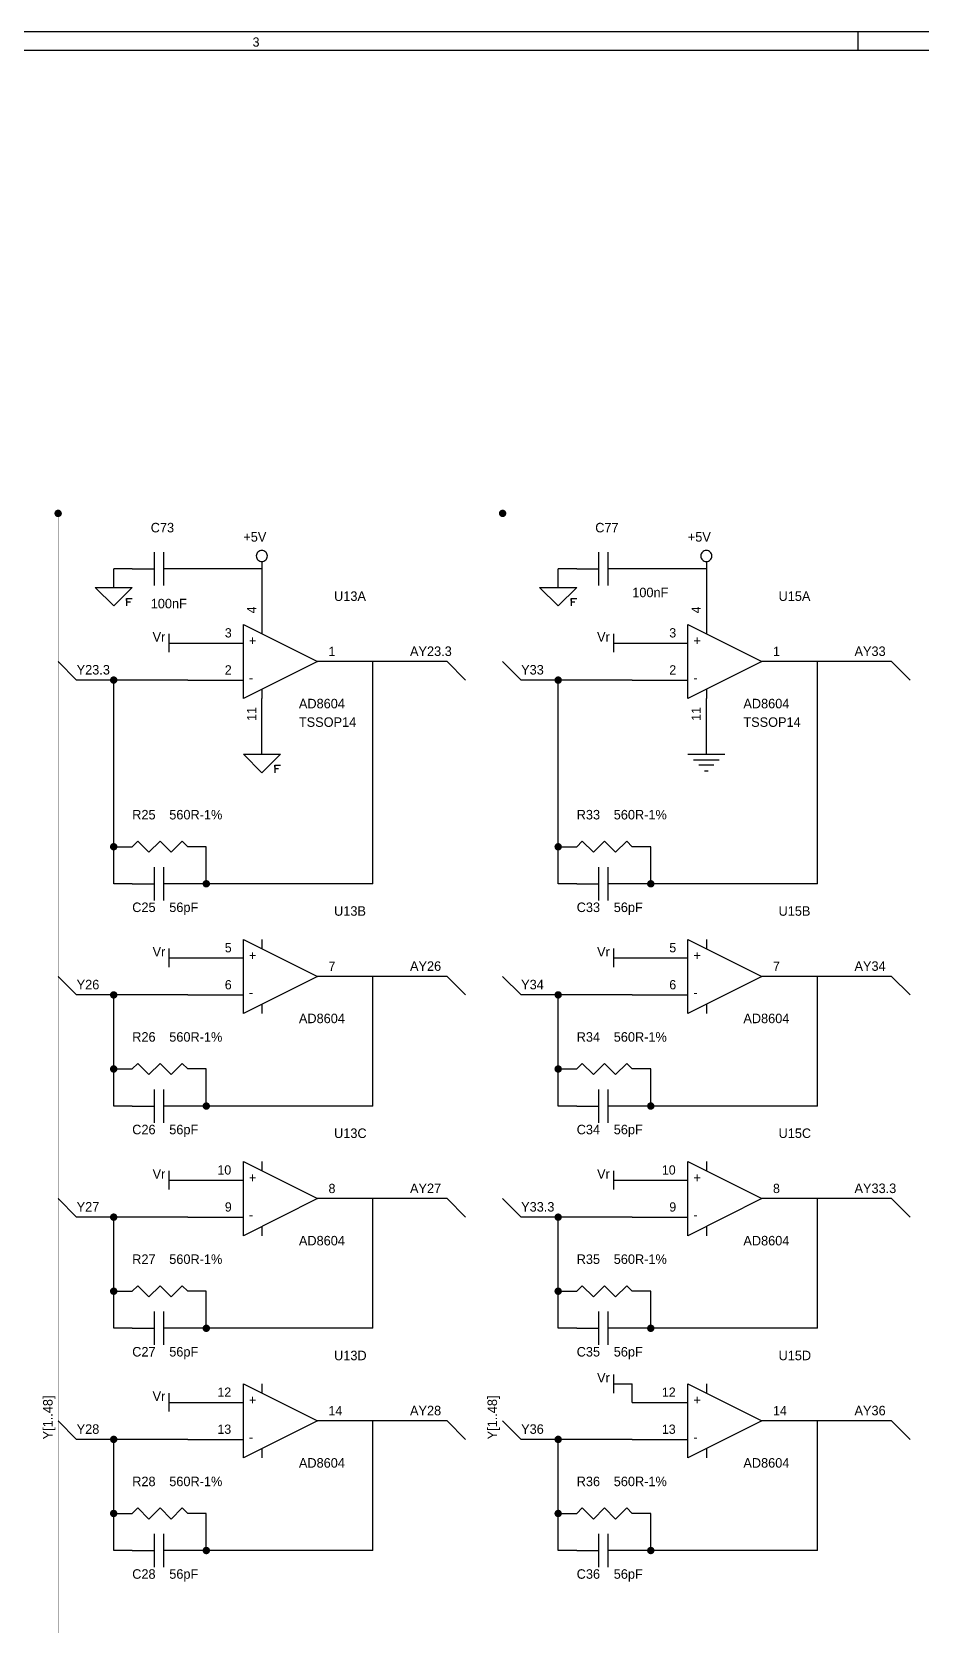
# Model space of a CAD drawing. Extents: x -3 to 838, y 3 to 596.
# Drawn here: x 390.1 to 512.1, y 377.9 to 596.4 of the extents above; entities that cross this region are included whole.
import ezdxf

# ---------------------------------------------------------------- set-up
doc = ezdxf.new("R2010")
doc.units = 0

msp = doc.modelspace()

# ---------------------------------------------------------------- linework, layer by layer
at = {"layer": 'PARTS'}
for p, q in [((403.86, 522.732), (406.4, 522.732)), ((411.48, 522.732), (408.94, 522.732)), ((421.64, 522.732), (421.64, 515.112)), ((464.82, 522.732), (467.36, 522.732)), ((472.44, 522.732), (469.9, 522.732)), ((482.6, 522.732), (482.6, 515.112)), ((411.48, 512.572), (419.1, 512.572)), ((472.44, 512.572), (480.06, 512.572)), ((436.88, 510.032), (429.26, 510.032)), ((497.84, 510.032), (490.22, 510.032)), ((411.48, 507.492), (419.1, 507.492)), ((472.44, 507.492), (480.06, 507.492)), ((421.64, 497.332), (421.64, 504.952)), ((482.6, 497.332), (482.6, 504.952)), ((401.32, 484.632), (403.86, 484.632)), ((414.02, 484.632), (411.48, 484.632)), ((462.28, 484.632), (464.82, 484.632)), ((474.98, 484.632), (472.44, 484.632)), ((403.86, 479.552), (406.4, 479.552)), ((411.48, 479.552), (408.94, 479.552)), ((464.82, 479.552), (467.36, 479.552)), ((472.44, 479.552), (469.9, 479.552)), ((411.48, 469.392), (419.1, 469.392)), ((472.44, 469.392), (480.06, 469.392)), ((436.88, 466.852), (429.26, 466.852)), ((497.84, 466.852), (490.22, 466.852)), ((411.48, 464.312), (419.1, 464.312)), ((472.44, 464.312), (480.06, 464.312)), ((401.32, 454.152), (403.86, 454.152)), ((414.02, 454.152), (411.48, 454.152)), ((462.28, 454.152), (464.82, 454.152)), ((474.98, 454.152), (472.44, 454.152)), ((403.86, 449.072), (406.4, 449.072)), ((411.48, 449.072), (408.94, 449.072)), ((464.82, 449.072), (467.36, 449.072)), ((472.44, 449.072), (469.9, 449.072)), ((411.48, 438.912), (419.1, 438.912)), ((472.44, 438.912), (480.06, 438.912)), ((436.88, 436.372), (429.26, 436.372)), ((497.84, 436.372), (490.22, 436.372)), ((411.48, 433.832), (419.1, 433.832)), ((472.44, 433.832), (480.06, 433.832)), ((401.32, 423.672), (403.86, 423.672)), ((414.02, 423.672), (411.48, 423.672)), ((462.28, 423.672), (464.82, 423.672)), ((474.98, 423.672), (472.44, 423.672)), ((403.86, 418.592), (406.4, 418.592)), ((411.48, 418.592), (408.94, 418.592)), ((464.82, 418.592), (467.36, 418.592)), ((472.44, 418.592), (469.9, 418.592)), ((411.48, 408.432), (419.1, 408.432)), ((472.44, 408.432), (480.06, 408.432)), ((436.88, 405.892), (429.26, 405.892)), ((497.84, 405.892), (490.22, 405.892)), ((411.48, 403.352), (419.1, 403.352)), ((472.44, 403.352), (480.06, 403.352)), ((401.32, 393.192), (403.86, 393.192)), ((414.02, 393.192), (411.48, 393.192)), ((462.28, 393.192), (464.82, 393.192)), ((474.98, 393.192), (472.44, 393.192)), ((403.86, 388.112), (406.4, 388.112)), ((411.48, 388.112), (408.94, 388.112)), ((464.82, 388.112), (467.36, 388.112)), ((472.44, 388.112), (469.9, 388.112))]:
    msp.add_line(p, q, dxfattribs=at)
for points in [[(406.908, 520.446), (406.908, 525.018)], [(408.178, 520.446), (408.178, 525.018)], [(467.868, 520.446), (467.868, 525.018)], [(469.138, 520.446), (469.138, 525.018)], [(406.4, 522.732), (406.908, 522.732)], [(408.94, 522.732), (408.178, 522.732)], [(421.64, 523.748), (421.64, 522.732)], [(467.36, 522.732), (467.868, 522.732)], [(469.9, 522.732), (469.138, 522.732)], [(482.6, 523.748), (482.6, 522.732)], [(398.78, 520.192), (403.86, 520.192)], [(401.32, 517.652), (398.78, 520.192)], [(403.86, 520.192), (401.32, 517.652)], [(459.74, 520.192), (464.82, 520.192)], [(462.28, 517.652), (459.74, 520.192)], [(464.82, 520.192), (462.28, 517.652)], [(403.098, 518.668), (403.86, 518.668)], [(403.098, 518.414), (403.098, 518.668)], [(403.098, 518.668), (403.098, 517.652)], [(403.606, 518.16), (403.098, 518.16)], [(464.058, 518.668), (464.82, 518.668)], [(464.058, 518.414), (464.058, 518.668)], [(464.058, 518.668), (464.058, 517.652)], [(464.566, 518.16), (464.058, 518.16)], [(408.94, 511.302), (408.94, 513.842)], [(419.1, 515.112), (429.26, 510.032)], [(419.1, 504.952), (419.1, 515.112)], [(421.64, 515.112), (421.64, 513.842)], [(469.9, 511.302), (469.9, 513.842)], [(480.06, 515.112), (490.22, 510.032)], [(480.06, 504.952), (480.06, 515.112)], [(482.6, 515.112), (482.6, 513.842)], [(408.94, 512.572), (411.48, 512.572)], [(469.9, 512.572), (472.44, 512.572)], [(429.26, 510.032), (419.1, 504.952)], [(490.22, 510.032), (480.06, 504.952)], [(421.64, 506.222), (421.64, 504.952)], [(482.6, 506.222), (482.6, 504.952)], [(419.1, 497.332), (424.18, 497.332)], [(421.64, 494.792), (419.1, 497.332)], [(424.18, 497.332), (421.64, 494.792)], [(480.06, 497.332), (485.14, 497.332)], [(480.822, 496.57), (484.378, 496.57)], [(423.418, 495.808), (424.18, 495.808)], [(423.418, 495.554), (423.418, 495.808)], [(423.418, 495.808), (423.418, 494.792)], [(423.926, 495.3), (423.418, 495.3)], [(483.616, 495.808), (481.584, 495.808)], [(482.346, 495.046), (482.854, 495.046)], [(403.86, 484.632), (404.622, 485.394)], [(404.622, 485.394), (406.146, 483.87)], [(406.146, 483.87), (407.67, 485.394)], [(407.67, 485.394), (409.194, 483.87)], [(409.194, 483.87), (410.718, 485.394)], [(410.718, 485.394), (411.48, 484.632)], [(464.82, 484.632), (465.582, 485.394)], [(465.582, 485.394), (467.106, 483.87)], [(467.106, 483.87), (468.63, 485.394)], [(468.63, 485.394), (470.154, 483.87)], [(470.154, 483.87), (471.678, 485.394)], [(471.678, 485.394), (472.44, 484.632)], [(406.908, 477.266), (406.908, 481.838)], [(408.178, 477.266), (408.178, 481.838)], [(467.868, 477.266), (467.868, 481.838)], [(469.138, 477.266), (469.138, 481.838)], [(406.4, 479.552), (406.908, 479.552)], [(408.94, 479.552), (408.178, 479.552)], [(467.36, 479.552), (467.868, 479.552)], [(469.9, 479.552), (469.138, 479.552)], [(408.94, 468.122), (408.94, 470.662)], [(419.1, 471.932), (429.26, 466.852)], [(419.1, 461.772), (419.1, 471.932)], [(421.64, 471.932), (421.64, 470.662)], [(469.9, 468.122), (469.9, 470.662)], [(480.06, 471.932), (490.22, 466.852)], [(480.06, 461.772), (480.06, 471.932)], [(482.6, 471.932), (482.6, 470.662)], [(408.94, 469.392), (411.48, 469.392)], [(469.9, 469.392), (472.44, 469.392)], [(429.26, 466.852), (419.1, 461.772)], [(490.22, 466.852), (480.06, 461.772)], [(421.64, 463.042), (421.64, 461.772)], [(482.6, 463.042), (482.6, 461.772)], [(403.86, 454.152), (404.622, 454.914)], [(404.622, 454.914), (406.146, 453.39)], [(406.146, 453.39), (407.67, 454.914)], [(407.67, 454.914), (409.194, 453.39)], [(409.194, 453.39), (410.718, 454.914)], [(410.718, 454.914), (411.48, 454.152)], [(464.82, 454.152), (465.582, 454.914)], [(465.582, 454.914), (467.106, 453.39)], [(467.106, 453.39), (468.63, 454.914)], [(468.63, 454.914), (470.154, 453.39)], [(470.154, 453.39), (471.678, 454.914)], [(471.678, 454.914), (472.44, 454.152)], [(406.908, 446.786), (406.908, 451.358)], [(408.178, 446.786), (408.178, 451.358)], [(467.868, 446.786), (467.868, 451.358)], [(469.138, 446.786), (469.138, 451.358)], [(406.4, 449.072), (406.908, 449.072)], [(408.94, 449.072), (408.178, 449.072)], [(467.36, 449.072), (467.868, 449.072)], [(469.9, 449.072), (469.138, 449.072)], [(419.1, 441.452), (429.26, 436.372)], [(419.1, 431.292), (419.1, 441.452)], [(421.64, 441.452), (421.64, 440.182)], [(480.06, 441.452), (490.22, 436.372)], [(480.06, 431.292), (480.06, 441.452)], [(482.6, 441.452), (482.6, 440.182)], [(408.94, 437.642), (408.94, 440.182)], [(469.9, 437.642), (469.9, 440.182)], [(408.94, 438.912), (411.48, 438.912)], [(469.9, 438.912), (472.44, 438.912)], [(429.26, 436.372), (419.1, 431.292)], [(490.22, 436.372), (480.06, 431.292)], [(421.64, 432.562), (421.64, 431.292)], [(482.6, 432.562), (482.6, 431.292)], [(403.86, 423.672), (404.622, 424.434)], [(404.622, 424.434), (406.146, 422.91)], [(406.146, 422.91), (407.67, 424.434)], [(407.67, 424.434), (409.194, 422.91)], [(409.194, 422.91), (410.718, 424.434)], [(410.718, 424.434), (411.48, 423.672)], [(464.82, 423.672), (465.582, 424.434)], [(465.582, 424.434), (467.106, 422.91)], [(467.106, 422.91), (468.63, 424.434)], [(468.63, 424.434), (470.154, 422.91)], [(470.154, 422.91), (471.678, 424.434)], [(471.678, 424.434), (472.44, 423.672)], [(406.908, 416.306), (406.908, 420.878)], [(408.178, 416.306), (408.178, 420.878)], [(467.868, 416.306), (467.868, 420.878)], [(469.138, 416.306), (469.138, 420.878)], [(406.4, 418.592), (406.908, 418.592)], [(408.94, 418.592), (408.178, 418.592)], [(467.36, 418.592), (467.868, 418.592)], [(469.9, 418.592), (469.138, 418.592)], [(419.1, 410.972), (429.26, 405.892)], [(419.1, 400.812), (419.1, 410.972)], [(421.64, 410.972), (421.64, 409.702)], [(469.9, 409.702), (469.9, 412.242)], [(469.9, 410.972), (472.44, 410.972)], [(480.06, 410.972), (490.22, 405.892)], [(480.06, 400.812), (480.06, 410.972)], [(482.6, 410.972), (482.6, 409.702)], [(408.94, 407.162), (408.94, 409.702)], [(408.94, 408.432), (411.48, 408.432)], [(429.26, 405.892), (419.1, 400.812)], [(490.22, 405.892), (480.06, 400.812)], [(421.64, 402.082), (421.64, 400.812)], [(482.6, 402.082), (482.6, 400.812)], [(403.86, 393.192), (404.622, 393.954)], [(404.622, 393.954), (406.146, 392.43)], [(406.146, 392.43), (407.67, 393.954)], [(407.67, 393.954), (409.194, 392.43)], [(409.194, 392.43), (410.718, 393.954)], [(410.718, 393.954), (411.48, 393.192)], [(464.82, 393.192), (465.582, 393.954)], [(465.582, 393.954), (467.106, 392.43)], [(467.106, 392.43), (468.63, 393.954)], [(468.63, 393.954), (470.154, 392.43)], [(470.154, 392.43), (471.678, 393.954)], [(471.678, 393.954), (472.44, 393.192)], [(406.908, 385.826), (406.908, 390.398)], [(408.178, 385.826), (408.178, 390.398)], [(467.868, 385.826), (467.868, 390.398)], [(469.138, 385.826), (469.138, 390.398)], [(406.4, 388.112), (406.908, 388.112)], [(408.94, 388.112), (408.178, 388.112)], [(467.36, 388.112), (467.868, 388.112)], [(469.9, 388.112), (469.138, 388.112)]]:
    msp.add_lwpolyline(points, dxfattribs=at)
for points in [[(422.402, 524.51, 0.0985), (422.344, 524.8016, 0.0985), (422.1788, 525.0488, 0.0985), (421.9316, 525.214, 0.0985), (421.64, 525.272, 0.0985), (421.3484, 525.214, 0.0985), (421.1012, 525.0488, 0.0985), (420.936, 524.8016, 0.0985), (420.878, 524.51, 0.0985), (420.936, 524.2184, 0.0985), (421.1012, 523.9712, 0.0985), (421.3484, 523.806, 0.0985), (421.64, 523.748, 0.0985), (421.9316, 523.806, 0.0985), (422.1788, 523.9712, 0.0985), (422.344, 524.2184, 0.0985)], [(483.362, 524.51, 0.0985), (483.304, 524.8016, 0.0985), (483.1388, 525.0488, 0.0985), (482.8916, 525.214, 0.0985), (482.6, 525.272, 0.0985), (482.3084, 525.214, 0.0985), (482.0612, 525.0488, 0.0985), (481.896, 524.8016, 0.0985), (481.838, 524.51, 0.0985), (481.896, 524.2184, 0.0985), (482.0612, 523.9712, 0.0985), (482.3084, 523.806, 0.0985), (482.6, 523.748, 0.0985), (482.8916, 523.806, 0.0985), (483.1388, 523.9712, 0.0985), (483.304, 524.2184, 0.0985)]]:
    msp.add_lwpolyline(points, format="xyb", close=True, dxfattribs=at)
at = {"layer": 'TITLE'}
for points in [[(-2.54, 2.54), (838.454, 2.54), (838.454, 596.392), (-2.54, 596.392)], [(0, 5.08), (835.914, 5.08), (835.914, 593.852), (0, 593.852)]]:
    msp.add_lwpolyline(points, close=True, dxfattribs=at)
msp.add_lwpolyline([(503.428, 593.852), (503.428, 596.392)], dxfattribs=at)
at = {"layer": 'WIRE', "const_width": 0.02}
for points in [[(393.7, 530.352), (332.74, 530.352)], [(454.66, 530.352), (393.7, 530.352)], [(393.7, 510.032), (393.7, 530.352)], [(515.62, 530.352), (454.66, 530.352)], [(454.66, 510.032), (454.66, 530.352)], [(393.7, 466.852), (393.7, 510.032)], [(454.66, 466.852), (454.66, 510.032)], [(449.58, 464.312), (449.58, 507.492)], [(510.54, 464.312), (510.54, 507.492)], [(393.7, 436.372), (393.7, 466.852)], [(454.66, 436.372), (454.66, 466.852)], [(449.58, 433.832), (449.58, 464.312)], [(510.54, 433.832), (510.54, 464.312)], [(393.7, 405.892), (393.7, 436.372)], [(454.66, 405.892), (454.66, 436.372)], [(449.58, 403.352), (449.58, 433.832)], [(510.54, 403.352), (510.54, 433.832)], [(393.7, 350.012), (393.7, 405.892)], [(454.66, 350.012), (454.66, 405.892)], [(449.58, 347.472), (449.58, 403.352)], [(510.54, 347.472), (510.54, 403.352)]]:
    msp.add_lwpolyline(points, dxfattribs=at)
at = {"layer": 'WIRE', "const_width": 0.508}
for points in [[(393.446, 530.352, 1), (393.954, 530.352, 1)], [(454.406, 530.352, 1), (454.914, 530.352, 1)], [(401.066, 507.492, 1), (401.574, 507.492, 1)], [(462.026, 507.492, 1), (462.534, 507.492, 1)], [(401.066, 484.632, 1), (401.574, 484.632, 1)], [(462.026, 484.632, 1), (462.534, 484.632, 1)], [(413.766, 479.552, 1), (414.274, 479.552, 1)], [(474.726, 479.552, 1), (475.234, 479.552, 1)], [(401.066, 464.312, 1), (401.574, 464.312, 1)], [(462.026, 464.312, 1), (462.534, 464.312, 1)], [(401.066, 454.152, 1), (401.574, 454.152, 1)], [(462.026, 454.152, 1), (462.534, 454.152, 1)], [(413.766, 449.072, 1), (414.274, 449.072, 1)], [(474.726, 449.072, 1), (475.234, 449.072, 1)], [(401.066, 433.832, 1), (401.574, 433.832, 1)], [(462.026, 433.832, 1), (462.534, 433.832, 1)], [(401.066, 423.672, 1), (401.574, 423.672, 1)], [(462.026, 423.672, 1), (462.534, 423.672, 1)], [(413.766, 418.592, 1), (414.274, 418.592, 1)], [(474.726, 418.592, 1), (475.234, 418.592, 1)], [(401.066, 403.352, 1), (401.574, 403.352, 1)], [(462.026, 403.352, 1), (462.534, 403.352, 1)], [(401.066, 393.192, 1), (401.574, 393.192, 1)], [(462.026, 393.192, 1), (462.534, 393.192, 1)], [(413.766, 388.112, 1), (414.274, 388.112, 1)], [(474.726, 388.112, 1), (475.234, 388.112, 1)]]:
    msp.add_lwpolyline(points, format="xyb", close=True, dxfattribs=at)
at = {"layer": 'WIRE'}
for points in [[(403.86, 522.732), (401.32, 522.732)], [(401.32, 520.192), (401.32, 522.732)], [(421.64, 522.732), (411.48, 522.732)], [(464.82, 522.732), (462.28, 522.732)], [(462.28, 520.192), (462.28, 522.732)], [(482.6, 522.732), (472.44, 522.732)], [(396.24, 507.492), (393.7, 510.032)], [(447.04, 510.032), (436.88, 510.032)], [(436.88, 479.552), (436.88, 510.032)], [(449.58, 507.492), (447.04, 510.032)], [(457.2, 507.492), (454.66, 510.032)], [(508, 510.032), (497.84, 510.032)], [(497.84, 479.552), (497.84, 510.032)], [(510.54, 507.492), (508, 510.032)], [(401.32, 507.492), (396.24, 507.492)], [(411.48, 507.492), (401.32, 507.492)], [(401.32, 484.632), (401.32, 507.492)], [(462.28, 507.492), (457.2, 507.492)], [(472.44, 507.492), (462.28, 507.492)], [(462.28, 484.632), (462.28, 507.492)], [(401.32, 479.552), (401.32, 484.632)], [(414.02, 479.552), (414.02, 484.632)], [(462.28, 479.552), (462.28, 484.632)], [(474.98, 479.552), (474.98, 484.632)], [(403.86, 479.552), (401.32, 479.552)], [(414.02, 479.552), (411.48, 479.552)], [(436.88, 479.552), (414.02, 479.552)], [(464.82, 479.552), (462.28, 479.552)], [(474.98, 479.552), (472.44, 479.552)], [(497.84, 479.552), (474.98, 479.552)], [(396.24, 464.312), (393.7, 466.852)], [(447.04, 466.852), (436.88, 466.852)], [(436.88, 449.072), (436.88, 466.852)], [(449.58, 464.312), (447.04, 466.852)], [(457.2, 464.312), (454.66, 466.852)], [(508, 466.852), (497.84, 466.852)], [(497.84, 449.072), (497.84, 466.852)], [(510.54, 464.312), (508, 466.852)], [(401.32, 464.312), (396.24, 464.312)], [(401.32, 454.152), (401.32, 464.312)], [(411.48, 464.312), (401.32, 464.312)], [(462.28, 464.312), (457.2, 464.312)], [(462.28, 454.152), (462.28, 464.312)], [(472.44, 464.312), (462.28, 464.312)], [(401.32, 449.072), (401.32, 454.152)], [(414.02, 449.072), (414.02, 454.152)], [(462.28, 449.072), (462.28, 454.152)], [(474.98, 449.072), (474.98, 454.152)], [(403.86, 449.072), (401.32, 449.072)], [(414.02, 449.072), (411.48, 449.072)], [(436.88, 449.072), (414.02, 449.072)], [(464.82, 449.072), (462.28, 449.072)], [(474.98, 449.072), (472.44, 449.072)], [(497.84, 449.072), (474.98, 449.072)], [(396.24, 433.832), (393.7, 436.372)], [(436.88, 418.592), (436.88, 436.372)], [(447.04, 436.372), (436.88, 436.372)], [(449.58, 433.832), (447.04, 436.372)], [(457.2, 433.832), (454.66, 436.372)], [(497.84, 418.592), (497.84, 436.372)], [(508, 436.372), (497.84, 436.372)], [(510.54, 433.832), (508, 436.372)], [(401.32, 433.832), (396.24, 433.832)], [(401.32, 423.672), (401.32, 433.832)], [(411.48, 433.832), (401.32, 433.832)], [(462.28, 433.832), (457.2, 433.832)], [(462.28, 423.672), (462.28, 433.832)], [(472.44, 433.832), (462.28, 433.832)], [(401.32, 418.592), (401.32, 423.672)], [(414.02, 418.592), (414.02, 423.672)], [(462.28, 418.592), (462.28, 423.672)], [(474.98, 418.592), (474.98, 423.672)], [(403.86, 418.592), (401.32, 418.592)], [(414.02, 418.592), (411.48, 418.592)], [(436.88, 418.592), (414.02, 418.592)], [(464.82, 418.592), (462.28, 418.592)], [(474.98, 418.592), (472.44, 418.592)], [(497.84, 418.592), (474.98, 418.592)], [(472.44, 408.432), (472.44, 410.972)], [(396.24, 403.352), (393.7, 405.892)], [(447.04, 405.892), (436.88, 405.892)], [(436.88, 388.112), (436.88, 405.892)], [(449.58, 403.352), (447.04, 405.892)], [(457.2, 403.352), (454.66, 405.892)], [(508, 405.892), (497.84, 405.892)], [(497.84, 388.112), (497.84, 405.892)], [(510.54, 403.352), (508, 405.892)], [(401.32, 403.352), (396.24, 403.352)], [(401.32, 393.192), (401.32, 403.352)], [(411.48, 403.352), (401.32, 403.352)], [(462.28, 403.352), (457.2, 403.352)], [(462.28, 393.192), (462.28, 403.352)], [(472.44, 403.352), (462.28, 403.352)], [(401.32, 388.112), (401.32, 393.192)], [(414.02, 388.112), (414.02, 393.192)], [(462.28, 388.112), (462.28, 393.192)], [(474.98, 388.112), (474.98, 393.192)], [(403.86, 388.112), (401.32, 388.112)], [(414.02, 388.112), (411.48, 388.112)], [(436.88, 388.112), (414.02, 388.112)], [(464.82, 388.112), (462.28, 388.112)], [(474.98, 388.112), (472.44, 388.112)], [(497.84, 388.112), (474.98, 388.112)]]:
    msp.add_lwpolyline(points, dxfattribs=at)

# ---------------------------------------------------------------- texts
at = {"layer": 'COMMENTS'}
for p in [(426.72, 501.0763), (487.68, 501.0763)]:
    msp.add_text('TSSOP14', height=1.3057, dxfattribs=at).set_placement(p)
at = {"layer": 'PARTS'}
for s, p in [('4', (420.878, 516.636)), ('4', (481.838, 516.636)), ('11', (420.878, 501.904)), ('11', (481.838, 501.904))]:
    msp.add_text(s, height=1.27, rotation=90, dxfattribs=at).set_placement(p)
for s, p in [('3', (416.56, 513.334)), ('3', (477.52, 513.334)), ('1', (430.784, 510.794)), ('1', (491.744, 510.794)), ('2', (416.56, 508.254)), ('2', (477.52, 508.254)), ('5', (416.56, 470.154)), ('5', (477.52, 470.154)), ('7', (430.784, 467.614)), ('7', (491.744, 467.614)), ('6', (416.56, 465.074)), ('6', (477.52, 465.074)), ('10', (415.544, 439.674)), ('10', (476.504, 439.674)), ('8', (430.784, 437.134)), ('8', (491.744, 437.134)), ('9', (416.56, 434.594)), ('9', (477.52, 434.594)), ('12', (415.544, 409.194)), ('12', (476.504, 409.194)), ('14', (430.784, 406.654)), ('14', (491.744, 406.654)), ('13', (415.544, 404.114)), ('13', (476.504, 404.114))]:
    msp.add_text(s, height=1.27, dxfattribs=at).set_placement(p)
at = {"layer": 'PARTTEXT'}
for s, p in [('C73', (406.4, 527.7463)), ('C77', (467.36, 527.7463)), ('+5V', (419.1, 526.4763)), ('+5V', (480.06, 526.4763)), ('100nF', (472.44, 518.8563)), ('100nF', (406.4, 517.3323)), ('U13A', (431.546, 518.3483)), ('U15A', (492.506, 518.3483)), ('Vr', (406.654, 512.7603)), ('Vr', (467.614, 512.7603)), ('+', (419.862, 512.2523)), ('+', (480.822, 512.2523)), ('-', (419.862, 507.1723)), ('-', (480.822, 507.1723)), ('AD8604', (426.72, 503.6163)), ('AD8604', (487.68, 503.6163)), ('R25', (403.86, 488.3763)), ('560R-1%', (408.94, 488.3763)), ('R33', (464.82, 488.3763)), ('560R-1%', (469.9, 488.3763)), ('C25', (403.86, 475.6763)), ('56pF', (408.94, 475.6763)), ('U13B', (431.546, 475.1683)), ('C33', (464.82, 475.6763)), ('56pF', (469.9, 475.6763)), ('U15B', (492.506, 475.1683)), ('Vr', (406.654, 469.5803)), ('+', (419.862, 469.0723)), ('Vr', (467.614, 469.5803)), ('+', (480.822, 469.0723)), ('-', (419.862, 463.9923)), ('-', (480.822, 463.9923)), ('AD8604', (426.72, 460.4363)), ('AD8604', (487.68, 460.4363)), ('R26', (403.86, 457.8963)), ('560R-1%', (408.94, 457.8963)), ('R34', (464.82, 457.8963)), ('560R-1%', (469.9, 457.8963)), ('C26', (403.86, 445.1963)), ('56pF', (408.94, 445.1963)), ('U13C', (431.546, 444.6883)), ('C34', (464.82, 445.1963)), ('56pF', (469.9, 445.1963)), ('U15C', (492.506, 444.6883)), ('Vr', (406.654, 439.1003)), ('+', (419.862, 438.5923)), ('Vr', (467.614, 439.1003)), ('+', (480.822, 438.5923)), ('-', (419.862, 433.5123)), ('-', (480.822, 433.5123)), ('AD8604', (426.72, 429.9563)), ('AD8604', (487.68, 429.9563)), ('R27', (403.86, 427.4163)), ('560R-1%', (408.94, 427.4163)), ('R35', (464.82, 427.4163)), ('560R-1%', (469.9, 427.4163)), ('C27', (403.86, 414.7163)), ('56pF', (408.94, 414.7163)), ('U13D', (431.546, 414.2083)), ('C35', (464.82, 414.7163)), ('56pF', (469.9, 414.7163)), ('U15D', (492.506, 414.2083)), ('Vr', (467.614, 411.1603)), ('Vr', (406.654, 408.6203)), ('+', (419.862, 408.1123)), ('+', (480.822, 408.1123)), ('-', (419.862, 403.0323)), ('-', (480.822, 403.0323)), ('AD8604', (426.72, 399.4763)), ('AD8604', (487.68, 399.4763)), ('R28', (403.86, 396.9363)), ('560R-1%', (408.94, 396.9363)), ('R36', (464.82, 396.9363)), ('560R-1%', (469.9, 396.9363)), ('C28', (403.86, 384.2363)), ('56pF', (408.94, 384.2363)), ('C36', (464.82, 384.2363)), ('56pF', (469.9, 384.2363))]:
    msp.add_text(s, height=1.3057, dxfattribs=at).set_placement(p)
at = {"layer": 'TITLE'}
msp.add_text('3', height=1.27, dxfattribs=at).set_placement((420.37, 594.36))
at = {"layer": 'WIRETEXT'}
for s, p in [('AY23.3', (441.96, 510.794)), ('AY33', (502.92, 510.794)), ('Y23.3', (396.24, 508.254)), ('Y33', (457.2, 508.254)), ('AY26', (441.96, 467.614)), ('AY34', (502.92, 467.614)), ('Y26', (396.24, 465.074)), ('Y34', (457.2, 465.074)), ('AY27', (441.96, 437.134)), ('AY33.3', (502.92, 437.134)), ('Y27', (396.24, 434.594)), ('Y33.3', (457.2, 434.594)), ('AY28', (441.96, 406.654)), ('AY36', (502.92, 406.654)), ('Y28', (396.24, 404.114)), ('Y36', (457.2, 404.114))]:
    msp.add_text(s, height=1.3057, dxfattribs=at).set_placement(p)
for p in [(392.938, 403.352), (453.898, 403.352)]:
    msp.add_text('Y[1..48]', height=1.3057, rotation=90, dxfattribs=at).set_placement(p)

doc.saveas('drawing.dxf')
